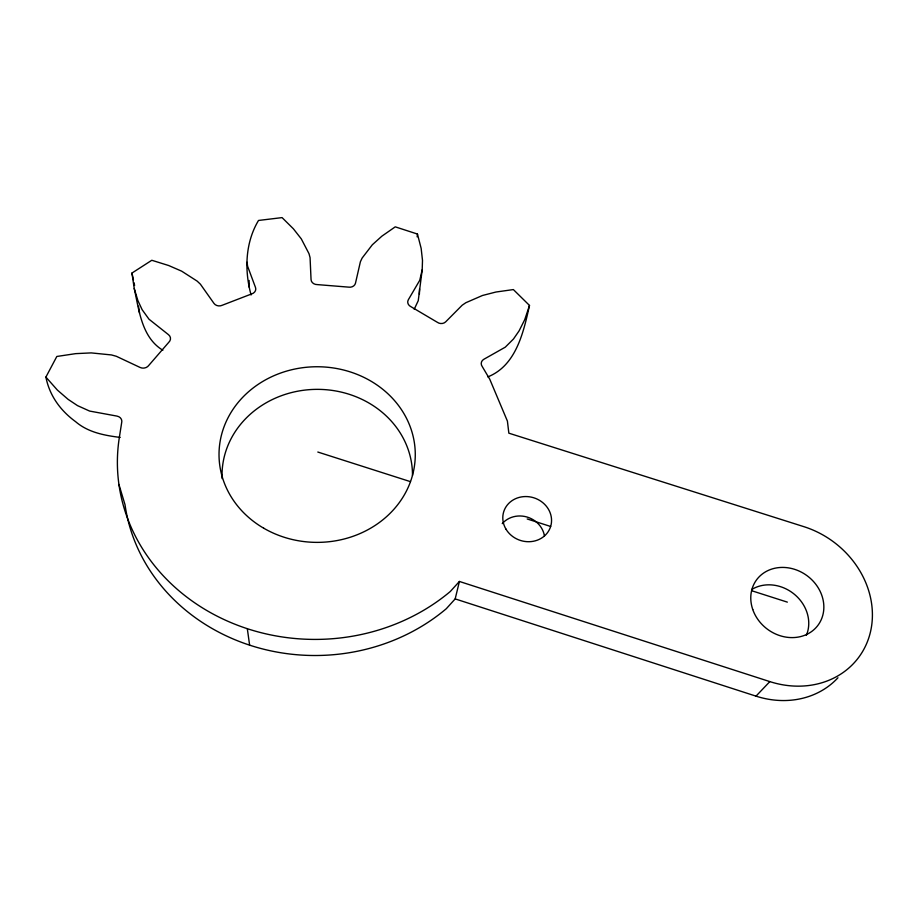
<?xml version="1.0" encoding="UTF-8"?>
<svg xmlns="http://www.w3.org/2000/svg" width="918" height="918" viewBox="0 0 918 918"><rect width="100%" height="100%" fill="white"/><g stroke="black" fill="none" stroke-linecap="round" stroke-linejoin="round"><path stroke-width="1.38" d="M251.084 294.976C244.326 270.443 245.129 242.777 258.509 220.458L282.078 217.612L293.393 228.811L301.299 238.887L308.999 253.666L310.066 257.625L311.053 279.588A6.059 5.106 2.4 0 0 317.318 284.603L348.427 287.116A6.036 5.106 4.1 0 0 355.484 283.192L360.395 261.745L362.151 258.027L372.341 244.762L381.877 236.167L395.256 226.849L417.461 234.056L421.155 248.399L422.498 260.402L422.2 269.789L418.241 300.702L414.213 309.274M249.099 287.104L249.122 280.46M419.388 294.196L419.56 288.929M417.162 236.844L417.461 234.056M422.2 269.789L419.744 280.288L408.338 299.75A6.036 5.141 7.4 0 0 411.046 306.75L437.197 322.218A6.047 5.175 8.9 0 0 445.689 321.828L462.167 305.224L465.839 302.722L482.489 295.481L495.949 292.027L513.369 289.572L529.502 305.453C523.547 332.075 516.26 365.571 487.791 376.896M118.927 484.463L125.02 504.705A191.862 173.032 -0.5 0 0 250.235 645.354A191.862 173.032 -0.5 0 0 446.309 608.703L455.179 598.903L459.413 581.461L769.835 681.604A89.138 77.72 36.5 0 0 870.689 630.941A89.138 77.72 36.5 0 0 803.961 526.691L508.847 433.17L507.413 421.121L489.753 379.214L482.306 366.649A6.128 5.313 11.9 0 1 483.832 359.294L505.267 347.176L513.483 338.994L519.106 330.847L524.717 319.694L529.502 305.453M120.201 437.416C104.319 435.43 88.094 432.401 75.574 421.649C60.496 410.656 49.503 395.635 45.9 377.091L56.824 356.471L75.712 353.637L91.215 352.902L111.491 354.945L116.311 356.276L140.133 367.475A6.403 5.462 -7.7 0 0 148.911 365.261L168.751 342.334A6.334 5.37 -6.1 0 0 168.556 334.737L149.003 319.212L142.129 309.687L137.895 300.611L134.235 288.516L131.951 273.059L151.803 260.276L168.637 265.509L181.661 271.166L197.163 281.126L200.411 284.201L213.986 303.41A6.185 5.221 -2.6 0 0 222.466 305.166L251.509 293.978A6.139 5.164 -1 0 0 255.491 287.46L247.619 266.3L247.057 262.25M459.413 581.461L450.279 591.513A197.714 177.14 -0.1 0 1 223.946 619.489A197.714 177.14 -0.1 0 1 119.329 437.542L121.646 422.808A6.575 5.669 -11 0 0 116.965 416.095L89.62 411.069L77.525 405.63L68.116 399.364L57.386 390.081L45.9 377.091M455.179 598.903L755.996 696.142L769.835 681.604M317.812 452.035L410.495 481.663M527.207 518.968L550.662 526.473M751.601 590.699L787.346 602.128M162.853 350.24C141.67 337.468 139.111 310.261 134.235 288.516M131.951 273.059L133.431 279.967M134.028 282.721L134.613 285.487M138.492 306.176L139.513 313.049M247.321 628.704L249.616 645.147M837.95 677.759A86.441 75.873 37.1 0 1 755.996 696.142M751.59 589.585A37.03 32.497 37.1 0 1 794.495 594.382A37.03 32.497 37.1 0 1 806.36 635.302M222.099 478.588A95.231 85.799 -0.3 0 1 315.608 389.37A95.231 85.799 -0.3 0 1 412.492 475.409M502.249 523.65A23.879 21.825 18.6 0 1 527.012 517.018A23.879 21.825 18.6 0 1 544.454 536.043M263.741 528.217A98.134 87.818 0.1 0 0 415.143 459.149A98.134 87.818 0.1 0 0 272.554 376.323A98.134 87.818 0.1 0 0 263.741 528.217M505.91 529.043A24.602 22.353 18.4 0 0 548.149 531.751A24.602 22.353 18.4 0 0 527.46 496.604A24.602 22.353 18.4 0 0 505.91 529.043M752.76 609.506A38.189 33.289 36.4 0 0 814.874 628.807A38.189 33.289 36.4 0 0 794.288 569.229A38.189 33.289 36.4 0 0 752.76 609.506"/></g></svg>
